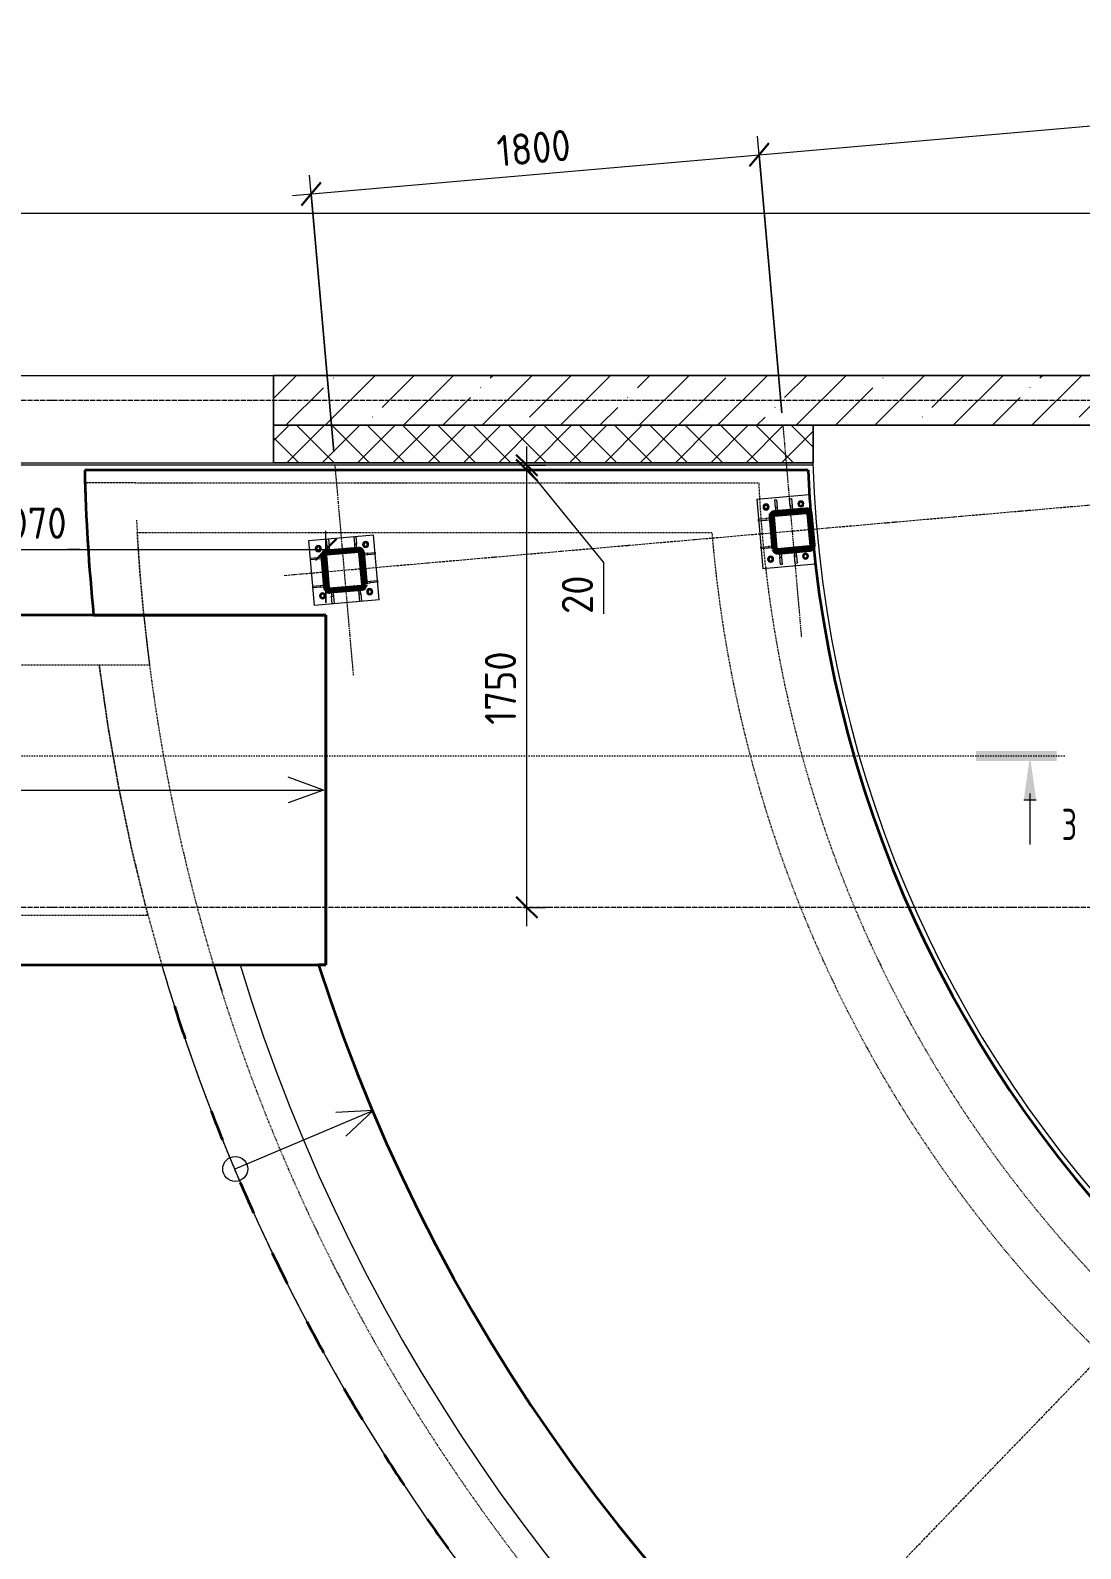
# Model space of a CAD drawing. Header units: millimetres. Extents: x 25978 to 116586, y -2270 to 13021.
# Drawn here: x 32891 to 37095, y 6942 to 13021 of the extents above; entities that cross this region are included whole.
import ezdxf

# ---------------------------------------------------------------- set-up
doc = ezdxf.new("R2010")
doc.units = ezdxf.units.MM
for name, pattern in [('01 Штриховая _2 мм_', [3, 2, -1]), ('01 Штриховая _4 мм_', [6, 3.5, -2.5]), ('02 Штрихпунктирная _10 мм_', [14, 10, -2, 0, -2]), ('02 Штрихпунктирная _20 мм_', [25, 20, -2.5, 0, -2.5]), ('02 Штрихпунктирная _5 мм_', [8, 5, -1.5, 0, -1.5]), ('04 Пунктир 10мм', [10, 0, -10])]:
    doc.linetypes.add(name, pattern=pattern)
for name, color, linetype, lineweight in [('AA_Dim', 7, 'Continuous', 9), ('AA_Dim-50', 7, 'Continuous', 9), ('AA_Linii', 7, 'Continuous', 9), ('AA_Oformlenie', 7, 'Continuous', 9), ('AA_Razrez', 7, 'Continuous', 9), ('AA_Vinoska', 7, 'Continuous', 9), ('AF_Balki', 7, 'Continuous', 20), ('AF_Lestnica', 7, '01 Штриховая _2 мм_', 9), ('AF_Perekritie', 7, 'Continuous', 20), ('AF_Perekritie_Опалубка', 253, 'Continuous', 20), ('AF_Stena', 7, '01 Штриховая _4 мм_', 20), ('AF_Stena_Арматура', 253, 'Continuous', 20), ('AF_Stena_Опалубка', 253, 'Continuous', 20), ('KR_Colonna_KG', 7, 'Continuous', 20), ('KR_Detal', 7, 'Continuous', 20), ('Оси', 7, 'Continuous', 9)]:
    doc.layers.add(name, color=color, linetype=linetype, lineweight=lineweight)
doc.styles.add('ISOCPEUR_2', font='isocpeur.TTF', dxfattribs={"width": 0.9, "height": 125})
doc.styles.add('ISOCPEUR_3', font='isocpeur.TTF', dxfattribs={"width": 0.7, "height": 125})
doc.dimstyles.new('05_Округл_5мм__прозр_', dxfattribs={"dimscale": 304.8, "dimtxt": 125.344371, "dimasz": 0.278871, "dimexe": 0.246063, "dimexo": 0.164042, "dimgap": 0.016404, "dimtad": 1, "dimdec": 0, "dimrnd": 5, "dimdsep": 46, "dimtxsty": 'ISOCPEUR_2', "dimblk1": 'OBLIQUE', "dimblk2": 'OBLIQUE', "dimsah": 1, "dimcen": 0.09, "dimdle": 0.246063, "dimazin": 0, "dimtfac": 1, "dimtdec": 4, "dimtix": 1, "dimtmove": 0, "dimatfit": 3, "dimfxl": 1, "dimtvp": 1, "dimtolj": 1, "dimtzin": 0, "dimlwd": 18, "dimlwe": 18, "dimarcsym": 2})
doc.dimstyles.new('05_Округл_5мм__прозр__1', dxfattribs={"dimscale": 304.8, "dimtxt": 125.344371, "dimasz": 0.278871, "dimexe": 0.246063, "dimexo": 0.164042, "dimgap": 0.016404, "dimtad": 1, "dimdec": 0, "dimrnd": 5, "dimdsep": 46, "dimtxsty": 'ISOCPEUR_2', "dimblk1": 'OBLIQUE', "dimblk2": 'OBLIQUE', "dimsah": 1, "dimcen": 0.09, "dimdle": 0.246063, "dimazin": 0, "dimtfac": 1, "dimtdec": 4, "dimtix": 1, "dimtmove": 1, "dimatfit": 3, "dimfxl": 1, "dimtvp": 1, "dimtolj": 1, "dimtzin": 0, "dimlwd": 18, "dimlwe": 18, "dimarcsym": 2})

# ---------------------------------------------------------------- blocks, each defined once
blk = doc.blocks.new('Лестницы 1 - Лестницы 1-3688333-Схема расположения входа на отм_ -0_110 в осях 7-14_ А-В')
at = {"layer": 'AF_Lestnica', "color": 250, "linetype": 'Continuous', "lineweight": 20}
for p, q in [((33729.7, 9279.3), (33416.5, 9279.3)), ((34044.1, 9279.3), (33729.7, 9279.3)), ((34073.8, 9279.3), (34044.1, 9279.3))]:
    blk.add_line(p, q, dxfattribs=at)
for radius, start, end in [(7369.2, 197.04974, 270), (7069.2, 197.79694, 217.06172), (7669.2, 197.65643, 270), (7069.2, 218.19495, 219.46982)]:
    blk.add_arc((40775.1, 11440), radius, start, end, dxfattribs=at)
blk = doc.blocks.new('243_Профиль гнутый сварной квадратный _НесКол_2ур_ - 160х8-4060138-Схема расположения входа на отм_ -0_110 в осях 7-14_ А-В')
at = {"layer": 'KR_Colonna_KG', "linetype": '01 Штриховая _4 мм_', "lineweight": 9}
h = blk.add_hatch(color=256, dxfattribs=at)
h.paths.add_polyline_path([(63.3, -80), (64, -80), (75.3, -75.3), (80, -64), (80, 64), (75.3, 75.3), (63.3, 80), (-65.4, 79.4), (-75.3, 75.3), (-80, 64), (-80, -64), (-75.3, -75.3), (-64, -80), (-29.8, -80)])
h.paths.add_polyline_path([(-64, -72), (-69.7, -69.7), (-72, -64), (-72, 64), (-69.7, 69.7), (-64, 72), (64, 72), (69.7, 69.7), (72, 64), (72, -64), (69.7, -69.7), (63.3, -72), (-29.8, -72)])
at = {"layer": 'KR_Colonna_KG', "lineweight": 60}
for p, q in [((-80, 64), (-80, -64)), ((-72, -64), (-72, 64)), ((64, 80), (-64, 80)), ((-64, 72), (64, 72)), ((72, 64), (72, -64)), ((80, -64), (80, 64)), ((64, -72), (-64, -72)), ((-64, -80), (64, -80))]:
    blk.add_line(p, q, dxfattribs=at)
for centre, radius, start, end in [((-64, 64), 16, 90, 180), ((-64, 64), 8, 90, 180), ((64, 64), 16, 360, 90), ((64, 64), 8, 0, 90), ((-64, -64), 16, 180, 270), ((-64, -64), 8, 180, 270), ((64, -64), 8, 270, 0), ((64, -64), 16, 270, 360)]:
    blk.add_arc(centre, radius, start, end, dxfattribs=at)
blk = doc.blocks.new('354_Прокат Лист _НесКаркас_РабПлоск_ - 354_Прокат Лист _НесКаркас_РабПлоск_-3883364-Схема расположения входа на отм_ -0_110 в осях 7-14_ А-В')
at = {"layer": 'AF_Balki'}
for p, q in [((-90, 105), (-90, -105)), ((-90, 105), (190, 105)), ((190, -105), (190, 105)), ((-90, -105), (190, -105))]:
    blk.add_line(p, q, dxfattribs=at)
blk = doc.blocks.new('354_Прокат Лист _НесКаркас_РабПлоск_ - 354_Прокат Лист _НесКаркас_РабПлоск_-3862386-Схема расположения входа на отм_ -0_110 в осях 7-14_ А-В')
at = {"layer": 'AF_Balki'}
for p, q in [((40855.1, 6527.3), (40855.1, 6534.3)), ((40855.1, 6534.3), (40875.1, 6534.3)), ((40855.1, 6527.3), (40875.1, 6527.3)), ((40875.1, 6534.3), (40905.1, 6534.3)), ((40875.1, 6527.3), (40875.1, 6534.3)), ((40905.1, 6527.3), (40875.1, 6527.3)), ((40905.1, 6534.3), (40905.1, 6527.3))]:
    blk.add_line(p, q, dxfattribs=at)
blk = doc.blocks.new('354_Прокат Лист _НесКаркас_РабПлоск_ - 354_Прокат Лист _НесКаркас_РабПлоск_-3862465-Схема расположения входа на отм_ -0_110 в осях 7-14_ А-В')
at = {"layer": 'AF_Balki'}
for p, q in [((40645.1, 6527.3), (40645.1, 6534.3)), ((40645.1, 6534.3), (40675.1, 6534.3)), ((40675.1, 6527.3), (40645.1, 6527.3)), ((40675.1, 6534.3), (40695.1, 6534.3)), ((40675.1, 6534.3), (40675.1, 6527.3)), ((40675.1, 6527.3), (40695.1, 6527.3)), ((40695.1, 6534.3), (40695.1, 6527.3))]:
    blk.add_line(p, q, dxfattribs=at)
blk = doc.blocks.new('243_Профиль гнутый сварной квадратный _НесКол_2ур_ - 160х8-4060840-Схема расположения входа на отм_ -0_110 в осях 7-14_ А-В')
at = {"layer": 'KR_Colonna_KG', "linetype": '01 Штриховая _4 мм_', "lineweight": 9}
h = blk.add_hatch(color=256, dxfattribs=at)
h.paths.add_polyline_path([(80, -64), (80, 64), (75.3, 75.3), (64, 80), (-64, 80), (-75.3, 75.3), (-80, 64), (-80, -64), (-75.3, -75.3), (-64, -80), (64, -80), (75.3, -75.3), (78.7, -67)])
h.paths.add_polyline_path([(72, -64), (69.7, -69.7), (64, -72), (-64, -72), (-69.7, -69.7), (-72, -64), (-72, 64), (-69.7, 69.7), (-64, 72), (64, 72), (69.7, 69.7), (72, 64), (72, -19.7)])
at = {"layer": 'KR_Colonna_KG', "lineweight": 60}
for p, q in [((-80, -64), (-80, 64)), ((-72, 64), (-72, -64)), ((-64, 80), (64, 80)), ((64, 72), (-64, 72)), ((72, -64), (72, 64)), ((80, 64), (80, -64)), ((-64, -72), (64, -72)), ((64, -80), (-64, -80))]:
    blk.add_line(p, q, dxfattribs=at)
for centre, radius, start, end in [((-64, 64), 16, 90, 180), ((-64, 64), 8, 90, 180), ((64, 64), 16, 0, 90), ((64, 64), 8, 360, 90), ((-64, -64), 16, 180, 270), ((-64, -64), 8, 180, 270), ((64, -64), 8, 270, 360), ((64, -64), 16, 270, 0)]:
    blk.add_arc(centre, radius, start, end, dxfattribs=at)
blk = doc.blocks.new('354_Прокат Лист _НесКаркас_РабПлоск_ - 354_Прокат Лист _НесКаркас_РабПлоск_-3910250-Схема расположения входа на отм_ -0_110 в осях 7-14_ А-В')
at = {"layer": 'AF_Balki'}
for p, q in [((-80, 130), (-80, -130)), ((180, 130), (-80, 130)), ((180, -130), (180, 130)), ((180, -130), (-80, -130))]:
    blk.add_line(p, q, dxfattribs=at)
blk = doc.blocks.new('354_Анкер клиновой _СоедНесК_РабПлоск_ - M12x120_20-4043320-Схема расположения входа на отм_ -0_110 в осях 7-14_ А-В')
at = {"layer": 'KR_Detal'}
for start, end in [(120, 180), (180, 240), (90, 120), (60, 90), (0, 60), (300, 0), (240, 270), (270, 300)]:
    blk.add_arc((0, 0), 9, start, end, dxfattribs=at)
for points in [[(-9, 5.2), (-8.3, 5.6), (-6.8, 6.5), (-5.3, 7.3), (-4.5, 7.8)], [(-9, 0), (-9, 0.9), (-9, 2.7), (-9, 4.4), (-9, 5.2)], [(-9, -5.2), (-9, -4.4), (-9, -2.7), (-9, -0.9), (-9, 0)], [(-4.5, 7.8), (-3.7, 8.2), (-2.2, 9.1), (-0.7, 10), (0, 10.4)], [(0, 10.4), (0.7, 10), (2.2, 9.1), (3.7, 8.2), (4.5, 7.8)], [(4.5, 7.8), (5.3, 7.3), (6.8, 6.5), (8.3, 5.6), (9, 5.2)], [(9, 5.2), (9, 4.4), (9, 2.7), (9, 0.9), (9, 0)], [(9, 0), (9, -0.9), (9, -2.7), (9, -4.4), (9, -5.2)], [(-4.5, -7.8), (-5.3, -7.3), (-6.8, -6.5), (-8.3, -5.6), (-9, -5.2)], [(0, -10.4), (-0.7, -10), (-2.2, -9.1), (-3.7, -8.2), (-4.5, -7.8)], [(4.5, -7.8), (3.7, -8.2), (2.2, -9.1), (0.7, -10), (0, -10.4)], [(9, -5.2), (8.3, -5.6), (6.8, -6.5), (5.3, -7.3), (4.5, -7.8)]]:
    blk.add_open_spline(points, degree=3, dxfattribs=at)
blk = doc.blocks.new('354_Шайба_ГОСТ 11371-78_СоедНесК_РабПлоск_ - Шайба_ГОСТ 11371-78-V5-Схема расположения входа на отм_ -0_110 в осях 7-14_ А-В')
at = {"layer": 'KR_Detal'}
for start, end in [(360, 180), (180, 360)]:
    blk.add_arc((0, 0), 12, start, end, dxfattribs=at)
at = {"layer": 'KR_Detal', "linetype": '01 Штриховая _4 мм_', "lineweight": 9}
for start, end in [(0, 180), (180, 0)]:
    blk.add_arc((0, 0), 6.5, start, end, dxfattribs=at)
blk = doc.blocks.new('Лестницы 2 - Лестницы 1-3699303-Схема расположения входа на отм_ -0_110 в осях 7-14_ А-В')
at = {"layer": 'AA_Linii', "linetype": '01 Штриховая _4 мм_', "lineweight": 20}
blk.add_arc((40775.061608, 11440), 7469.209461, 182.9162121646, 270, dxfattribs=at)
blk = doc.blocks.new('011_ЛинияОбрыва _ЭлУзла_Линия_ - Тип 1-3710690-Схема расположения входа на отм_ -0_110 в осях 7-14_ А-В')
at = {"layer": 'AA_Oformlenie'}
blk.add_line((0, 0), (10745, 0), dxfattribs=at)
blk = doc.blocks.new('012_Стрелка _ЭлУзла_Линия_ - 012_Стрелка _ЭлУзла_Линия_-3711042-Схема расположения входа на отм_ -0_110 в осях 7-14_ А-В')
at = {"layer": 'AA_Oformlenie'}
blk.add_line((0, 0), (600, 0), dxfattribs=at)
blk = doc.blocks.new('012_Стрелка _ЭлУзла_Линия_ - 012_Стрелка _ЭлУзла_Линия_-3711315-Схема расположения входа на отм_ -0_110 в осях 7-14_ А-В')
at = {"layer": 'AA_Oformlenie'}
blk.add_line((0, 0), (3988.8, 0), dxfattribs=at)
blk = doc.blocks.new('DIMBLOCK13-Схема расположения входа на отм_ -0_110 в осях 7-14_ А-В')
at = {"layer": 'AA_Dim-50', "lineweight": 18}
for p, q in [((34073.8, 10729.3), (34073.8, 11017.9)), ((32005.1, 10953), (32005.1, 10867.9)), ((32005.1, 10942.9), (32005.1, 10953)), ((32005.1, 10942.9), (34148.8, 10942.9)), ((32726, 10942.9), (33088.2, 10942.9)), ((33088.2, 10942.9), (33039.4, 10942.9)), ((34073.8, 10942.9), (34073.8, 10729.3))]:
    blk.add_line(p, q, dxfattribs=at)
at = {"layer": 'AA_Dim-50', "lineweight": 30}
for p, q in [((32005.1, 10942.9), (31962.6, 10900.4)), ((32005.1, 10942.9), (32047.6, 10985.4)), ((34073.8, 10942.9), (34031.3, 10900.4)), ((34073.8, 10942.9), (34116.3, 10985.4))]:
    blk.add_line(p, q, dxfattribs=at)
at = {"layer": 'AA_Dim-50', "color": 0, "lineweight": 18, "insert": (32726, 11110.7), "char_height": 125, "width": 374.614, "attachment_point": 1, "line_spacing_factor": 1.135194, "style": 'ISOCPEUR_2'}
blk.add_mtext('2070', dxfattribs=at)
blk = doc.blocks.new('_Oblique')
at = {"color": 0, "linetype": 'ByBlock', "lineweight": -2}
blk.add_line((-0.5, -0.5), (0.5, 0.5), dxfattribs=at)
blk = doc.blocks.new('Разрез - Номер узла_ сзади-394133-Схема расположения входа на отм_ -0_110 в осях 7-14_ А-В')
at = {"layer": 'AA_Razrez'}
for points in [[(7.33, 0.4), (7.33, -0.39), (0.87, -0.39), (0.87, 0.4)], [(3.5, -3.53), (2.5, -3.53), (3, 0)]]:
    blk.add_hatch(color=256, dxfattribs=at).paths.add_polyline_path(points)
for p, q in [((2.5, -3.53), (3.5, -3.53)), ((3, -3), (3, -7.1))]:
    blk.add_line(p, q, dxfattribs=at)
blk = doc.blocks.new('DIMBLOCK29-Схема расположения входа на отм_ -0_110 в осях 7-14_ А-В')
at = {"layer": 'AA_Dim-50', "lineweight": 30}
for p, q in [((34877.8, 11260), (34835.3, 11302.5)), ((34877.8, 11260), (34920.3, 11217.5)), ((34877.8, 9510), (34835.3, 9552.5)), ((34877.8, 9510), (34920.3, 9467.5))]:
    blk.add_line(p, q, dxfattribs=at)
at = {"layer": 'AA_Dim-50', "lineweight": 18}
for p, q in [((34867.7, 11260), (34952.8, 11260)), ((34877.8, 11260), (34867.7, 11260)), ((34877.8, 9435), (34877.8, 11260)), ((34867.7, 9510), (34952.8, 9510)), ((34877.8, 9510), (34867.7, 9510))]:
    blk.add_line(p, q, dxfattribs=at)
at = {"layer": 'AA_Dim-50', "color": 0, "lineweight": 18, "insert": (34710, 10240.7), "char_height": 125, "width": 346.234, "attachment_point": 1, "rotation": 90, "line_spacing_factor": 1.135194, "style": 'ISOCPEUR_2'}
blk.add_mtext('1750', dxfattribs=at)
blk = doc.blocks.new('DIMBLOCK30-Схема расположения входа на отм_ -0_110 в осях 7-14_ А-В')
at = {"layer": 'AA_Dim-50', "lineweight": 30}
for p, q in [((34877.8, 11280), (34835.3, 11322.5)), ((34877.8, 11260), (34835.3, 11302.5)), ((34877.8, 11280), (34920.3, 11237.5)), ((34877.8, 11260), (34920.3, 11217.5))]:
    blk.add_line(p, q, dxfattribs=at)
at = {"layer": 'AA_Dim-50', "lineweight": 18}
for p, q in [((34877.8, 11260), (34877.8, 11355)), ((34867.7, 11280), (34952.8, 11280)), ((34877.8, 11280), (34867.7, 11280)), ((34867.7, 11260), (34952.8, 11260)), ((34877.8, 11260), (34867.7, 11260)), ((35185.8, 10890.9), (34877.8, 11270)), ((35185.8, 10684.8), (35185.8, 10890.9))]:
    blk.add_line(p, q, dxfattribs=at)
at = {"layer": 'AA_Dim-50', "color": 0, "lineweight": 18, "insert": (35018, 10684.8), "char_height": 125, "width": 187.307, "attachment_point": 1, "rotation": 90, "line_spacing_factor": 1.135194, "style": 'ISOCPEUR_2'}
blk.add_mtext('20', dxfattribs=at)
blk = doc.blocks.new('DIMBLOCK37-Схема расположения входа на отм_ -0_110 в осях 7-14_ А-В')
at = {"layer": 'AA_Dim-50', "lineweight": 18}
for p, q in [((35898.4, 11490.2), (35801.5, 12598.4)), ((33939.6, 12360.2), (35808, 12523.7)), ((35808, 12523.7), (35898.4, 11490.2)), ((34104.8, 11333.2), (34007.8, 12441.5)), ((34014.4, 12366.7), (34104.8, 11333.2))]:
    blk.add_line(p, q, dxfattribs=at)
at = {"layer": 'AA_Dim-50', "lineweight": 30}
for p, q in [((35808, 12523.7), (35769.4, 12477.6)), ((35808, 12523.7), (35846.7, 12569.7)), ((34014.4, 12366.7), (34053, 12412.8)), ((34014.4, 12366.7), (33975.7, 12320.7))]:
    blk.add_line(p, q, dxfattribs=at)
at = {"layer": 'AA_Dim-50', "color": 0, "lineweight": 18, "insert": (34752.8, 12599.8), "char_height": 125, "width": 346.234, "attachment_point": 1, "rotation": 5, "line_spacing_factor": 1.135194, "style": 'ISOCPEUR_2'}
blk.add_mtext('1800', dxfattribs=at)
blk = doc.blocks.new('DIMBLOCK38-Схема расположения входа на отм_ -0_110 в осях 7-14_ А-В')
at = {"layer": 'AA_Dim-50', "lineweight": 18}
for p, q in [((40770.7, 11489.8), (40636.7, 13021.4)), ((35808, 12523.7), (40718, 12953.2)), ((40643.2, 12946.7), (40770.7, 11489.8)), ((35898.4, 11490.2), (35801.5, 12598.4)), ((35808, 12523.7), (35898.4, 11490.2))]:
    blk.add_line(p, q, dxfattribs=at)
at = {"layer": 'AA_Dim-50', "lineweight": 30}
for p, q in [((40643.2, 12946.7), (40681.9, 12992.7)), ((40643.2, 12946.7), (40604.6, 12900.7)), ((35808, 12523.7), (35769.4, 12477.6)), ((35808, 12523.7), (35846.7, 12569.7))]:
    blk.add_line(p, q, dxfattribs=at)
at = {"layer": 'AA_Dim-50', "color": 0, "lineweight": 18, "insert": (38050.8, 12888.4), "char_height": 125, "width": 385.966, "attachment_point": 1, "rotation": 5, "line_spacing_factor": 1.135194, "style": 'ISOCPEUR_2'}
blk.add_mtext('4855', dxfattribs=at)

msp = doc.modelspace()

# ---------------------------------------------------------------- hatches: boundary and pattern name
at = {"layer": 'AA_Oformlenie'}
h = msp.add_hatch(dxfattribs=at)
h.set_pattern_fill('FP_1', color=256, style=0, pattern_type=2)
h.set_pattern_definition([(45, (0, 0), (-157.1545, 157.1545), []), (45, (157.15, 0), (-157.1545, 157.1545), [277.813, -55.563, 1.676, -53.886])])
h.paths.add_polyline_path([(40267.4341, 11440), (41287.101, 11440), (41287.101, 11640), (40267.4341, 11640)])
h.paths.add_polyline_path([(48565.0616, 11440), (49445.0616, 11440), (49445.0616, 11640), (48565.0616, 11640)])
h.paths.add_polyline_path([(44843.0266, 11440), (47255.0616, 11440), (47255.0616, 11640), (42987.101, 11640), (42987.101, 11440)])
h.paths.add_polyline_path([(31455.0977, 11440), (32555.1338, 11440), (32555.1338, 11640), (31455.0977, 11640)])
h.paths.add_polyline_path([(29941.8946, 11440), (30145.0977, 11440), (30145.0977, 11640), (29045.0616, 11640), (29045.0616, 11440)])
h.paths.add_polyline_path([(38567.4151, 11440), (38567.4151, 11640), (33863.3571, 11640), (33863.3571, 11440), (37392.4606, 11440)])
h = msp.add_hatch(dxfattribs=at)
h.set_pattern_fill('FP_2', color=256, style=0, pattern_type=2)
h.set_pattern_definition([(45, (0, 0), (-70.71068, 70.71068), []), (135, (0, 0), (-70.71068, -70.71068), [])])
h.paths.add_polyline_path([(35529.8191, 11290), (36023.5651, 11290), (36023.5651, 11440), (33863.3571, 11440), (33863.3571, 11290), (35157.2908, 11290)])

# ---------------------------------------------------------------- linework, layer by layer
at = {"layer": 'AA_Linii', "lineweight": 20}
for p, q in [((32555.1338, 11640), (33865.0616, 11640)), ((33863.3571, 11440), (33863.3571, 11640)), ((33865.0616, 11640), (38567.4151, 11640)), ((38567.4151, 11440), (33863.3571, 11440)), ((33863.3571, 11440), (36023.5651, 11440)), ((33863.3571, 11290), (33863.3571, 11440)), ((36023.5651, 11440), (36023.5651, 11290)), ((36023.5651, 11280), (27845.0616, 11280)), ((32555.0616, 11290), (33863.3571, 11290)), ((36023.5651, 11290), (33863.3571, 11290))]:
    msp.add_line(p, q, dxfattribs=at)
at = {"layer": 'AA_Linii'}
for p, q in [((38567.4151, 11640), (33863.3571, 11640)), ((33863.3571, 11640), (33863.3571, 11440)), ((33863.3571, 11440), (38567.4151, 11440)), ((36023.5651, 11440), (33863.3571, 11440)), ((33863.3571, 11440), (33863.3571, 11290)), ((36023.5651, 11290), (36023.5651, 11440)), ((33863.3571, 11290), (36023.5651, 11290))]:
    msp.add_line(p, q, dxfattribs=at)
at = {"layer": 'AA_Linii', "linetype": '02 Штрихпунктирная _5 мм_', "lineweight": 20}
for p, q in [((35902.8028, 11440.3551), (35976.8852, 10593.5896)), ((34109.1361, 11283.4296), (34183.2185, 10436.6641))]:
    msp.add_line(p, q, dxfattribs=at)
at = {"layer": 'AA_Linii', "linetype": '02 Штрихпунктирная _10 мм_', "lineweight": 20}
for p, q in [((33907.0906, 10839.1295), (40481.9756, 11414.3574)), ((35985.9451, 6480.7216), (40570.6903, 11228.3643))]:
    msp.add_line(p, q, dxfattribs=at)
at = {"layer": 'AA_Linii', "lineweight": 20}
msp.add_arc((40775.0616, 11440), 4754.2095, 181.80803844, 358.19196156, dxfattribs=at)
at = {"layer": 'AA_Razrez', "linetype": '04 Пунктир 10мм'}
msp.add_line((26322.4402, 10116.0406), (37042.0345, 10116.0406), dxfattribs=at)
at = {"layer": 'AA_Vinoska'}
for p, q in [((34063.8222, 9979.3351), (33922.8683, 10030.6381)), ((34063.8222, 9979.3351), (33922.8683, 9928.032)), ((34263.0629, 8696.3246), (34113.2593, 8688.651)), ((34263.0629, 8696.3246), (34153.2392, 8594.1544))]:
    msp.add_line(p, q, dxfattribs=at)
msp.add_circle((33710.4836, 8462.5381), 50, dxfattribs=at)
at = {"layer": 'AF_Perekritie', "linetype": '01 Штриховая _4 мм_'}
msp.add_line((33309.3942, 11210), (33109.3018, 11210), dxfattribs=at)
at = {"layer": 'AF_Perekritie', "linetype": '01 Штриховая _4 мм_', "flags": 128}
msp.add_lwpolyline([(33166.2577, 10479.3351), (33200.8898, 10236.3826), (33243.2785, 9994.657), (33293.3798, 9754.4109), (33351.1423, 9515.8908), (33416.5087, 9279.3351)], dxfattribs=at)
at = {"layer": 'AF_Perekritie', "linetype": '01 Штриховая _4 мм_'}
for radius, start, end in [(7669.2095, 182.03170625, 183.40123512), (4774.2095, 184.83108365, 185.31680029), (7669.2095, 183.91336831, 185.69219901), (7669.2095, 196.36362815, 197.65605502), (7669.2095, 198.67673973, 200.97753371), (7669.2095, 201.90109864, 203.28467212), (7669.2095, 204.27414132, 205.59181073), (7669.2095, 206.61788718, 207.89894953), (7669.2095, 208.9483163, 210.20608855), (7669.2095, 211.27157488, 212.51322777), (7669.2095, 213.59053114, 214.8203672)]:
    msp.add_arc((40775.0616, 11440), radius, start, end, dxfattribs=at)
at = {"layer": 'AF_Perekritie_Опалубка', "lineweight": 35}
for p, q in [((36004.2466, 11260), (33107.9648, 11260)), ((34073.8222, 10679.3351), (30075.0616, 10679.3351)), ((33143.6684, 10679.3351), (34073.8222, 10679.3351)), ((34073.8222, 10679.3351), (34073.8222, 9279.3351)), ((34073.8222, 9279.3351), (34073.8222, 10679.3351)), ((30075.0616, 9279.3351), (34073.8222, 9279.3351)), ((31795.0616, 9279.3351), (33416.5087, 9279.3351)), ((34073.8222, 9279.3351), (34044.1442, 9279.3351))]:
    msp.add_line(p, q, dxfattribs=at)
for radius, start, end in [(7669.2095, 181.34488274, 185.69219901), (4774.2095, 182.16071065, 184.83048822), (4774.2095, 185.31739572, 357.83928935), (7669.2095, 181.71856116, 182.03133561), (7669.2095, 183.40160576, 183.91299767), (7069.2095, 197.79694229, 352.00000216), (7669.2095, 197.65642567, 198.67673973), (7669.2095, 200.97790437, 201.90072799), (7669.2095, 203.28504277, 204.27377067), (7669.2095, 205.59218138, 206.61751653), (7669.2095, 207.89932018, 208.94794565), (7669.2095, 210.2064592, 211.27120423), (7669.2095, 212.51359842, 213.59016049), (7669.2095, 214.82073785, 215.90633289)]:
    msp.add_arc((40775.0616, 11440), radius, start, end, dxfattribs=at)
at = {"layer": 'AF_Stena'}
for p, q in [((33309.3942, 11210), (33109.3018, 11210)), ((33309.3942, 11210), (35806.1724, 11210)), ((35618.7506, 11010), (33318.2399, 11010)), ((33166.2577, 10479.3351), (30075.0616, 10479.3351)), ((33367.8885, 10479.3351), (33166.2577, 10479.3351)), ((30080.06, 9479.3351), (33360.7129, 9479.3351))]:
    msp.add_line(p, q, dxfattribs=at)
at = {"layer": 'AF_Stena', "flags": 128}
for points in [[(33344.6862, 10679.3351), (33329.6264, 10844.5297), (33318.2407, 11009.987)], [(33360.7129, 9479.3351), (33299.6621, 9726.7644), (33246.8644, 9976.094), (33202.3804, 10227.0396), (33166.2577, 10479.3351)]]:
    msp.add_lwpolyline(points, dxfattribs=at)
at = {"layer": 'AF_Stena'}
for radius, start, end in [(4974.2095, 182.65021602, 184.95917476), (7669.2095, 182.03170625, 183.40123512), (5174.2095, 184.76703402, 355.23296598), (4974.2095, 184.95917476, 355.04082524), (7669.2095, 183.91336831, 185.69219901), (7469.2095, 185.84514069, 187.38966295)]:
    msp.add_arc((40775.0616, 11440), radius, start, end, dxfattribs=at)
at = {"layer": 'AF_Stena_Арматура'}
for p, q in [((33143.6684, 10679.3351), (33344.6862, 10679.3351)), ((33625.1933, 9279.3351), (33416.5087, 9279.3351))]:
    msp.add_line(p, q, dxfattribs=at)
for radius, start, end in [(7669.2095, 181.71856116, 182.03133561), (7669.2095, 183.40160576, 183.91299767), (7669.2095, 196.36362815, 197.65644393), (7469.2095, 196.81463139, 197.65644393)]:
    msp.add_arc((40775.0616, 11440), radius, start, end, dxfattribs=at)
at = {"layer": 'AF_Stena_Опалубка'}
msp.add_line((33416.5087, 9279.3351), (30080.06, 9279.3351), dxfattribs=at)
at = {"layer": 'Оси', "linetype": '02 Штрихпунктирная _20 мм_'}
for p, q in [((49415.0616, 11540), (26637.2958, 11540)), ((49415.0616, 9510), (26637.2958, 9510))]:
    msp.add_line(p, q, dxfattribs=at)

# ---------------------------------------------------------------- block references
at = {"layer": 'AA_Oformlenie'}
for name, p in [('011_ЛинияОбрыва _ЭлУзла_Линия_ - Тип 1-3710690-Схема расположения входа на отм_ -0_110 в осях 7-14_ А-В', (27845.0616, 12290)), ('012_Стрелка _ЭлУзла_Линия_ - 012_Стрелка _ЭлУзла_Линия_-3711315-Схема расположения входа на отм_ -0_110 в осях 7-14_ А-В', (30075.0616, 9979.3351))]:
    msp.add_blockref(name, p, dxfattribs=at)
at = {"layer": 'AA_Oformlenie', "rotation": 22.93236386519818}
msp.add_blockref('012_Стрелка _ЭлУзла_Линия_ - 012_Стрелка _ЭлУзла_Линия_-3711042-Схема расположения входа на отм_ -0_110 в осях 7-14_ А-В', (33710.4836, 8462.5381), dxfattribs=at)
at = {"layer": 'AA_Razrez', "extrusion": (0, 0, -1), "xscale": 49.99999999999998, "yscale": 49.99999999999998, "zscale": 49.99999999999998}
msp.add_blockref('Разрез - Номер узла_ сзади-394133-Схема расположения входа на отм_ -0_110 в осях 7-14_ А-В', (-37042.0345, 10116.0406), dxfattribs=at)
at = {"layer": 'AF_Balki', "extrusion": (0, 0, -1)}
for name, p, rotation in [('354_Прокат Лист _НесКаркас_РабПлоск_ - 354_Прокат Лист _НесКаркас_РабПлоск_-3883364-Схема расположения входа на отм_ -0_110 в осях 7-14_ А-В', (-35910.6027, 11064.3587), 265.000000000003), ('354_Прокат Лист _НесКаркас_РабПлоск_ - 354_Прокат Лист _НесКаркас_РабПлоск_-3910250-Схема расположения входа на отм_ -0_110 в осях 7-14_ А-В', (-34141.8195, 10909.8566), 264.999999999998)]:
    msp.add_blockref(name, p, dxfattribs=dict(at, rotation=rotation))
at = {"layer": 'AF_Balki'}
for name, p, rotation in [('354_Прокат Лист _НесКаркас_РабПлоск_ - 354_Прокат Лист _НесКаркас_РабПлоск_-3862465-Схема расположения входа на отм_ -0_110 в осях 7-14_ А-В', (25825.355, 51062.6386), 274.999999999997), ('354_Прокат Лист _НесКаркас_РабПлоск_ - 354_Прокат Лист _НесКаркас_РабПлоск_-3862465-Схема расположения входа на отм_ -0_110 в осях 7-14_ А-В', (25885.1267, 51067.8679), 274.999999999997), ('354_Прокат Лист _НесКаркас_РабПлоск_ - 354_Прокат Лист _НесКаркас_РабПлоск_-3862386-Схема расположения входа на отм_ -0_110 в осях 7-14_ А-В', (75985.7841, 21131.239), 184.999999999997), ('354_Прокат Лист _НесКаркас_РабПлоск_ - 354_Прокат Лист _НесКаркас_РабПлоск_-3862465-Схема расположения входа на отм_ -0_110 в осях 7-14_ А-В', (24031.6669, 50905.9576), 275.000000000002), ('354_Прокат Лист _НесКаркас_РабПлоск_ - 354_Прокат Лист _НесКаркас_РабПлоск_-3862386-Схема расположения входа на отм_ -0_110 в осях 7-14_ А-В', (44260.6877, -29185.8638), 95.00000000000196), ('354_Прокат Лист _НесКаркас_РабПлоск_ - 354_Прокат Лист _НесКаркас_РабПлоск_-3862386-Схема расположения входа на отм_ -0_110 в осях 7-14_ А-В', (75995.502, 21020.1633), 184.999999999997), ('354_Прокат Лист _НесКаркас_РабПлоск_ - 354_Прокат Лист _НесКаркас_РабПлоск_-3862386-Схема расположения входа на отм_ -0_110 в осях 7-14_ А-В', (74191.9646, 20976.0603), 185.0000000000022), ('354_Прокат Лист _НесКаркас_РабПлоск_ - 354_Прокат Лист _НесКаркас_РабПлоск_-3862465-Схема расположения входа на отм_ -0_110 в осях 7-14_ А-В', (74191.9486, 20976.0589), 185.0000000000022), ('354_Прокат Лист _НесКаркас_РабПлоск_ - 354_Прокат Лист _НесКаркас_РабПлоск_-3862386-Схема расположения входа на отм_ -0_110 в осях 7-14_ А-В', (25825.355, 51062.6386), 274.999999999997), ('354_Прокат Лист _НесКаркас_РабПлоск_ - 354_Прокат Лист _НесКаркас_РабПлоск_-3862386-Схема расположения входа на отм_ -0_110 в осях 7-14_ А-В', (25885.1267, 51067.8679), 274.999999999997), ('354_Прокат Лист _НесКаркас_РабПлоск_ - 354_Прокат Лист _НесКаркас_РабПлоск_-3862465-Схема расположения входа на отм_ -0_110 в осях 7-14_ А-В', (-5899.594, 744.0349), 5.000000000001889), ('354_Прокат Лист _НесКаркас_РабПлоск_ - 354_Прокат Лист _НесКаркас_РабПлоск_-3862386-Схема расположения входа на отм_ -0_110 в осях 7-14_ А-В', (24031.6669, 50905.9576), 275.000000000002), ('354_Прокат Лист _НесКаркас_РабПлоск_ - 354_Прокат Лист _НесКаркас_РабПлоск_-3862465-Схема расположения входа на отм_ -0_110 в осях 7-14_ А-В', (44260.6877, -29185.8638), 95.00000000000196), ('354_Прокат Лист _НесКаркас_РабПлоск_ - 354_Прокат Лист _НесКаркас_РабПлоск_-3862386-Схема расположения входа на отм_ -0_110 в осях 7-14_ А-В', (-5899.61, 744.0335), 5.000000000001889)]:
    msp.add_blockref(name, p, dxfattribs=dict(at, rotation=rotation))
at = {"layer": 'AF_Lestnica', "color": 250, "linetype": 'Continuous', "lineweight": 20}
for name in ['Лестницы 2 - Лестницы 1-3699303-Схема расположения входа на отм_ -0_110 в осях 7-14_ А-В', 'Лестницы 1 - Лестницы 1-3688333-Схема расположения входа на отм_ -0_110 в осях 7-14_ А-В']:
    msp.add_blockref(name, (0, 0), dxfattribs=at)
at = {"layer": 'KR_Colonna_KG'}
for name, p, rotation in [('243_Профиль гнутый сварной квадратный _НесКол_2ур_ - 160х8-4060138-Схема расположения входа на отм_ -0_110 в осях 7-14_ А-В', (35939.8654, 11016.7279), 274.999999999997), ('243_Профиль гнутый сварной квадратный _НесКол_2ур_ - 160х8-4060840-Схема расположения входа на отм_ -0_110 в осях 7-14_ А-В', (34146.1773, 10860.0469), 275.0000000000019)]:
    msp.add_blockref(name, p, dxfattribs=dict(at, rotation=rotation))
at = {"layer": 'KR_Detal', "linetype": '01 Штриховая _4 мм_', "lineweight": 9}
for p in [(35835.5383, 11113.2479), (35975.0055, 11125.4497), (34043.2594, 10946.4056), (34232.5364, 10962.9652), (35853.841, 10904.047), (35993.3082, 10916.2488), (34059.819, 10757.1286), (34249.096, 10773.6882)]:
    msp.add_blockref('354_Шайба_ГОСТ 11371-78_СоедНесК_РабПлоск_ - Шайба_ГОСТ 11371-78-V5-Схема расположения входа на отм_ -0_110 в осях 7-14_ А-В', p, dxfattribs=at)
at = {"layer": 'KR_Detal'}
for p in [(35975.0055, 11125.4497), (35835.5383, 11113.2479), (34043.2594, 10946.4056), (34232.5364, 10962.9652), (35853.841, 10904.047), (35993.3082, 10916.2488), (34059.819, 10757.1286), (34249.096, 10773.6882)]:
    msp.add_blockref('354_Анкер клиновой _СоедНесК_РабПлоск_ - M12x120_20-4043320-Схема расположения входа на отм_ -0_110 в осях 7-14_ А-В', p, dxfattribs=at)

# ---------------------------------------------------------------- texts
at = {"layer": 'AA_Razrez', "insert": (37018.9058, 9904.4435), "char_height": 125, "width": 75.759469, "attachment_point": 1, "style": 'ISOCPEUR_3'}
msp.add_mtext('\\fISOCPEUR|b0|i0|c204|p34|;\\W.7;3', dxfattribs=at)

# ---------------------------------------------------------------- dimensions: what is measured, and where the dimension line sits
at = {"layer": 'AA_Dim', "lineweight": 18}
for base, p1, p2, angle, override, picture, middle in [((40643.2443, 12946.7011), (35902.8028, 11440.3551), (40775.0635, 11440), 5, {"dimpost": '<>', "dimfxl": 4872.260722}, 'DIMBLOCK38-Схема расположения входа на отм_ -0_110 в осях 7-14_ А-В', (38219.7515, 12802.4308)), ((35808.0247, 12523.6742), (34109.1361, 11283.4296), (35902.8028, 11440.3551), 5, {"dimpost": '<>', "dimfxl": 1800.518215}, 'DIMBLOCK37-Схема расположения входа на отм_ -0_110 в осях 7-14_ А-В', (34905.3083, 12512.4546)), ((34877.8013, 11260), (34817.6972, 9510), (34817.6972, 11260), 90, {"dimpost": '<>', "dimfxl": 1750}, 'DIMBLOCK29-Схема расположения входа на отм_ -0_110 в осях 7-14_ А-В', (34810.3013, 10385))]:
    dim = msp.add_linear_dim(base=base, p1=p1, p2=p2, angle=angle, dimstyle='05_Округл_5мм__прозр_', override=override, dxfattribs=at)
    dim.commit()
    dim.dimension.update_dxf_attribs({"geometry": picture, "text_midpoint": middle})
dim = msp.add_linear_dim(base=(34877.8013, 11280), p1=(34817.6972, 11260), p2=(34817.6972, 11280), angle=90, dimstyle='05_Округл_5мм__прозр__1', override={"dimpost": '<>', "dimfxl": 20}, dxfattribs=at)
dim.commit()
dim.dimension.update_dxf_attribs({"geometry": 'DIMBLOCK30-Схема расположения входа на отм_ -0_110 в осях 7-14_ А-В', "text_midpoint": (35101.3197, 10778.4504), "dimtype": 160, "text_rotation": 90})
dim = msp.add_linear_dim(base=(34073.8222, 10942.9016), p1=(32005.0616, 11003.0057), p2=(34073.8222, 10679.3351), dimstyle='05_Округл_5мм__прозр__1', override={"dimpost": '<>', "dimfxl": 2093.927675}, dxfattribs=at)
dim.commit()
dim.dimension.update_dxf_attribs({"geometry": 'DIMBLOCK13-Схема расположения входа на отм_ -0_110 в осях 7-14_ А-В', "text_midpoint": (32913.2792, 11027.4081), "dimtype": 160})

doc.saveas('drawing.dxf')
